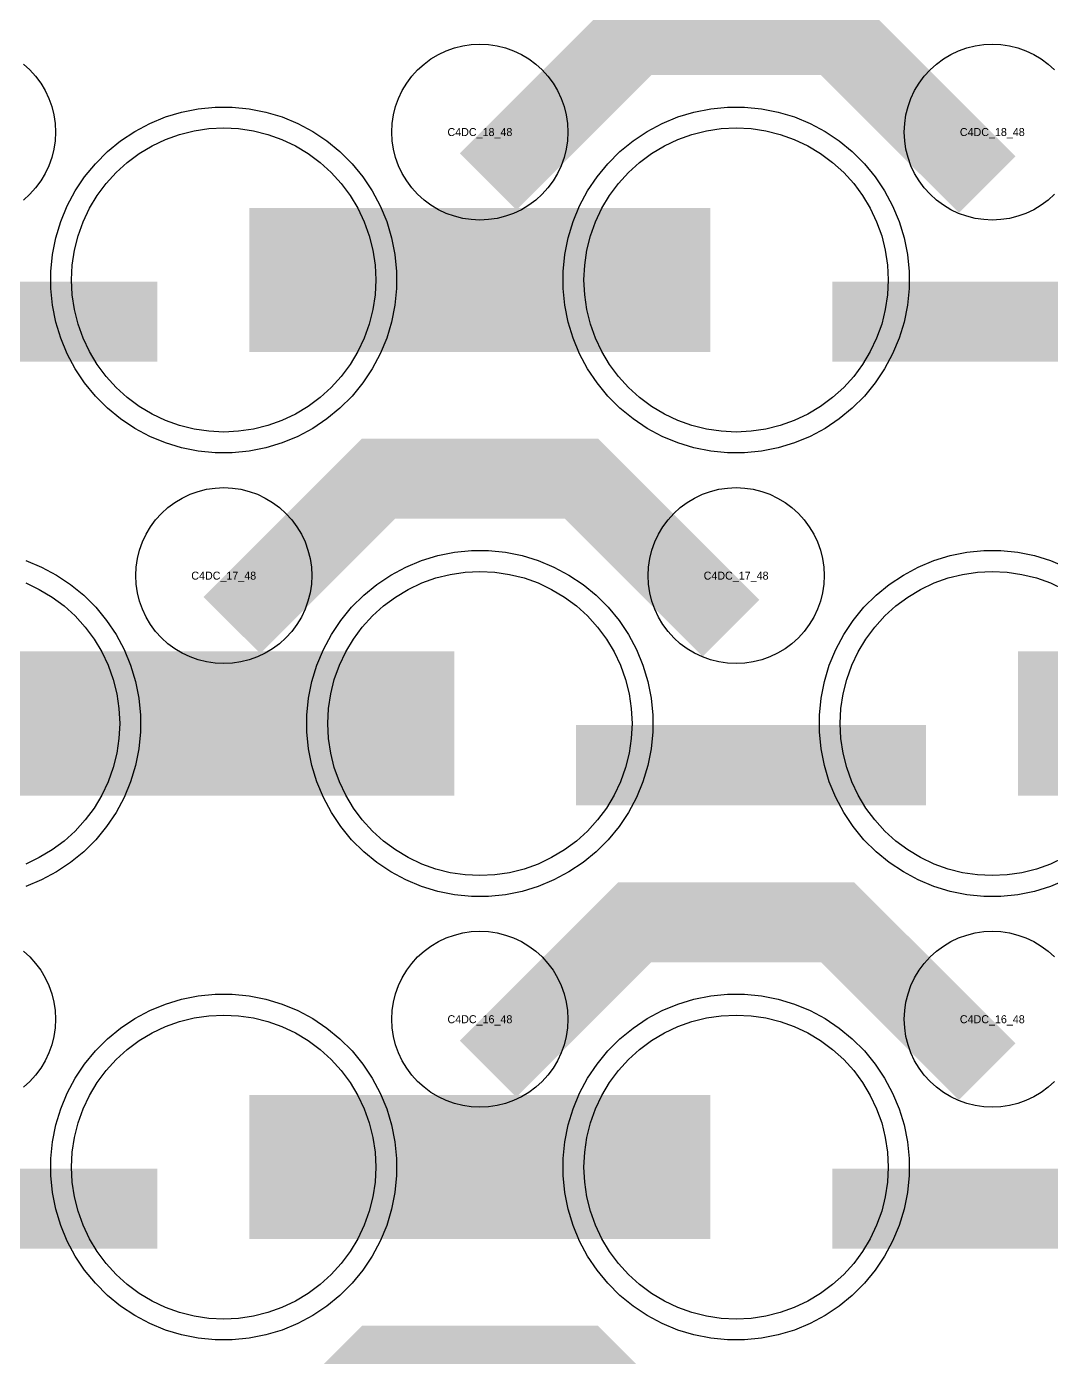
# Model space of a CAD drawing. Extents: x -11880 to 11880, y -14992 to 14992.
# Drawn here: x 3298.5 to 3618.5, y -12682 to -12266.3 of the extents above; entities that cross this region are included whole.
import ezdxf
from ezdxf.enums import TextEntityAlignment as Align

# ---------------------------------------------------------------- set-up
doc = ezdxf.new("R2010")
doc.units = 0
doc.header["$MEASUREMENT"] = 0
for name, color, linetype in [('GDS_775_DT_237', 138, 'CONTINUOUS'), ('RDL1_FS', 34, 'CONTINUOUS'), ('RDL_BS', 160, 'CONTINUOUS')]:
    doc.layers.add(name, color=color, linetype=linetype)

msp = doc.modelspace()

# ---------------------------------------------------------------- linework, layer by layer
at = {"layer": 'RDL1_FS', "color": 241, "true_color": 0xf7abae}
for points in [[(3360, -12392.919), (3355.343, -12392.69), (3350.732, -12392.006), (3346.209, -12390.874), (3341.819, -12389.302), (3337.605, -12387.31), (3333.605, -12384.912), (3329.86, -12382.134), (3326.406, -12379.004), (3323.276, -12375.55), (3320.498, -12371.805), (3318.1, -12367.805), (3316.108, -12363.591), (3314.536, -12359.201), (3313.404, -12354.678), (3312.72, -12350.067), (3312.491, -12345.41), (3312.72, -12340.753), (3313.404, -12336.142), (3314.536, -12331.619), (3316.108, -12327.229), (3318.1, -12323.015), (3320.498, -12319.015), (3323.276, -12315.27), (3326.406, -12311.816), (3329.86, -12308.686), (3333.605, -12305.908), (3337.605, -12303.51), (3341.819, -12301.518), (3346.209, -12299.946), (3350.732, -12298.814), (3355.343, -12298.13), (3360, -12297.901), (3364.657, -12298.13), (3369.268, -12298.814), (3373.791, -12299.946), (3378.181, -12301.518), (3382.395, -12303.51), (3386.395, -12305.908), (3390.14, -12308.686), (3393.594, -12311.816), (3396.724, -12315.27), (3399.502, -12319.015), (3401.9, -12323.015), (3403.892, -12327.229), (3405.464, -12331.619), (3406.596, -12336.142), (3407.28, -12340.753), (3407.509, -12345.41), (3407.28, -12350.067), (3406.596, -12354.678), (3405.464, -12359.201), (3403.892, -12363.591), (3401.9, -12367.805), (3399.502, -12371.805), (3396.724, -12375.55), (3393.594, -12379.004), (3390.14, -12382.134), (3386.395, -12384.912), (3382.395, -12387.31), (3378.181, -12389.302), (3373.791, -12390.874), (3369.268, -12392.006), (3364.657, -12392.69)], [(3520, -12392.919), (3515.343, -12392.69), (3510.732, -12392.006), (3506.209, -12390.874), (3501.819, -12389.302), (3497.605, -12387.31), (3493.605, -12384.912), (3489.86, -12382.134), (3486.406, -12379.004), (3483.276, -12375.55), (3480.498, -12371.805), (3478.1, -12367.805), (3476.108, -12363.591), (3474.536, -12359.201), (3473.404, -12354.678), (3472.72, -12350.067), (3472.491, -12345.41), (3472.72, -12340.753), (3473.404, -12336.142), (3474.536, -12331.619), (3476.108, -12327.229), (3478.1, -12323.015), (3480.498, -12319.015), (3483.276, -12315.27), (3486.406, -12311.816), (3489.86, -12308.686), (3493.605, -12305.908), (3497.605, -12303.51), (3501.819, -12301.518), (3506.209, -12299.946), (3510.732, -12298.814), (3515.343, -12298.13), (3520, -12297.901), (3524.657, -12298.13), (3529.268, -12298.814), (3533.791, -12299.946), (3538.181, -12301.518), (3542.395, -12303.51), (3546.395, -12305.908), (3550.14, -12308.686), (3553.594, -12311.816), (3556.724, -12315.27), (3559.502, -12319.015), (3561.9, -12323.015), (3563.892, -12327.229), (3565.464, -12331.619), (3566.596, -12336.142), (3567.28, -12340.753), (3567.509, -12345.41), (3567.28, -12350.067), (3566.596, -12354.678), (3565.464, -12359.201), (3563.892, -12363.591), (3561.9, -12367.805), (3559.502, -12371.805), (3556.724, -12375.55), (3553.594, -12379.004), (3550.14, -12382.134), (3546.395, -12384.912), (3542.395, -12387.31), (3538.181, -12389.302), (3533.791, -12390.874), (3529.268, -12392.006), (3524.657, -12392.69)], [(3440, -12531.484), (3435.343, -12531.255), (3430.732, -12530.571), (3426.209, -12529.439), (3421.819, -12527.867), (3417.605, -12525.875), (3413.605, -12523.477), (3409.86, -12520.699), (3406.406, -12517.569), (3403.276, -12514.115), (3400.498, -12510.37), (3398.1, -12506.37), (3396.108, -12502.156), (3394.536, -12497.766), (3393.404, -12493.243), (3392.72, -12488.632), (3392.491, -12483.975), (3392.72, -12479.318), (3393.404, -12474.707), (3394.536, -12470.184), (3396.108, -12465.794), (3398.1, -12461.58), (3400.498, -12457.58), (3403.276, -12453.835), (3406.406, -12450.381), (3409.86, -12447.251), (3413.605, -12444.473), (3417.605, -12442.075), (3421.819, -12440.083), (3426.209, -12438.511), (3430.732, -12437.379), (3435.343, -12436.695), (3440, -12436.466), (3444.657, -12436.695), (3449.268, -12437.379), (3453.791, -12438.511), (3458.181, -12440.083), (3462.395, -12442.075), (3466.395, -12444.473), (3470.14, -12447.251), (3473.594, -12450.381), (3476.724, -12453.835), (3479.502, -12457.58), (3481.9, -12461.58), (3483.892, -12465.794), (3485.464, -12470.184), (3486.596, -12474.707), (3487.28, -12479.318), (3487.509, -12483.975), (3487.28, -12488.632), (3486.596, -12493.243), (3485.464, -12497.766), (3483.892, -12502.156), (3481.9, -12506.37), (3479.502, -12510.37), (3476.724, -12514.115), (3473.594, -12517.569), (3470.14, -12520.699), (3466.395, -12523.477), (3462.395, -12525.875), (3458.181, -12527.867), (3453.791, -12529.439), (3449.268, -12530.571), (3444.657, -12531.255)]]:
    msp.add_lwpolyline(points, close=True, dxfattribs=at)
for points in [[(3368.002, -12345.41, 45, 45, 0), (3440.002, -12345.41, 45, 45, 0)], [(3440.002, -12345.41, 45, 45, 0), (3512.002, -12345.41, 45, 45, 0)], [(3288.002, -12483.975, 45, 45, 0), (3360.002, -12483.975, 45, 45, 0)], [(3360.002, -12483.975, 45, 45, 0), (3432.002, -12483.975, 45, 45, 0)], [(3608.002, -12483.975, 45, 45, 0), (3680.002, -12483.975, 45, 45, 0)]]:
    msp.add_lwpolyline(points, format="xyseb", dxfattribs=at)
for points in [[(3622.395, -12525.875), (3618.181, -12527.867), (3613.791, -12529.439), (3609.268, -12530.571), (3604.657, -12531.255), (3600, -12531.484), (3595.343, -12531.255), (3590.732, -12530.571), (3586.209, -12529.439), (3581.819, -12527.867), (3577.605, -12525.875), (3573.605, -12523.477), (3569.86, -12520.699), (3566.406, -12517.569), (3563.276, -12514.115), (3560.498, -12510.37), (3558.1, -12506.37), (3556.108, -12502.156), (3554.536, -12497.766), (3553.404, -12493.243), (3552.72, -12488.632), (3552.491, -12483.975), (3552.72, -12479.318), (3553.404, -12474.707), (3554.536, -12470.184), (3556.108, -12465.794), (3558.1, -12461.58), (3560.498, -12457.58), (3563.276, -12453.835), (3566.406, -12450.381), (3569.86, -12447.251), (3573.605, -12444.473), (3577.605, -12442.075), (3581.819, -12440.083), (3586.209, -12438.511), (3590.732, -12437.379), (3595.343, -12436.695), (3600, -12436.466), (3604.657, -12436.695), (3609.268, -12437.379), (3613.791, -12438.511), (3618.181, -12440.083), (3622.395, -12442.075)], [(3298.181, -12440.083), (3302.395, -12442.075), (3306.395, -12444.473), (3310.14, -12447.251), (3313.594, -12450.381), (3316.724, -12453.835), (3319.502, -12457.58), (3321.9, -12461.58), (3323.892, -12465.794), (3325.464, -12470.184), (3326.596, -12474.707), (3327.28, -12479.318), (3327.509, -12483.975), (3327.28, -12488.632), (3326.596, -12493.243), (3325.464, -12497.766), (3323.892, -12502.156), (3321.9, -12506.37), (3319.502, -12510.37), (3316.724, -12514.115), (3313.594, -12517.569), (3310.14, -12520.699), (3306.395, -12523.477), (3302.395, -12525.875), (3298.181, -12527.867)]]:
    msp.add_lwpolyline(points, dxfattribs=at)
at = {"layer": 'RDL1_FS'}
for points in [[(3360, -12670.049), (3355.343, -12669.82), (3350.732, -12669.136), (3346.209, -12668.004), (3341.819, -12666.432), (3337.605, -12664.44), (3333.605, -12662.042), (3329.86, -12659.264), (3326.406, -12656.134), (3323.276, -12652.68), (3320.498, -12648.935), (3318.1, -12644.935), (3316.108, -12640.721), (3314.536, -12636.331), (3313.404, -12631.808), (3312.72, -12627.197), (3312.491, -12622.54), (3312.72, -12617.883), (3313.404, -12613.272), (3314.536, -12608.749), (3316.108, -12604.359), (3318.1, -12600.145), (3320.498, -12596.145), (3323.276, -12592.4), (3326.406, -12588.946), (3329.86, -12585.816), (3333.605, -12583.038), (3337.605, -12580.64), (3341.819, -12578.648), (3346.209, -12577.076), (3350.732, -12575.944), (3355.343, -12575.26), (3360, -12575.031), (3364.657, -12575.26), (3369.268, -12575.944), (3373.791, -12577.076), (3378.181, -12578.648), (3382.395, -12580.64), (3386.395, -12583.038), (3390.14, -12585.816), (3393.594, -12588.946), (3396.724, -12592.4), (3399.502, -12596.145), (3401.9, -12600.145), (3403.892, -12604.359), (3405.464, -12608.749), (3406.596, -12613.272), (3407.28, -12617.883), (3407.509, -12622.54), (3407.28, -12627.197), (3406.596, -12631.808), (3405.464, -12636.331), (3403.892, -12640.721), (3401.9, -12644.935), (3399.502, -12648.935), (3396.724, -12652.68), (3393.594, -12656.134), (3390.14, -12659.264), (3386.395, -12662.042), (3382.395, -12664.44), (3378.181, -12666.432), (3373.791, -12668.004), (3369.268, -12669.136), (3364.657, -12669.82)], [(3520, -12670.049), (3515.343, -12669.82), (3510.732, -12669.136), (3506.209, -12668.004), (3501.819, -12666.432), (3497.605, -12664.44), (3493.605, -12662.042), (3489.86, -12659.264), (3486.406, -12656.134), (3483.276, -12652.68), (3480.498, -12648.935), (3478.1, -12644.935), (3476.108, -12640.721), (3474.536, -12636.331), (3473.404, -12631.808), (3472.72, -12627.197), (3472.491, -12622.54), (3472.72, -12617.883), (3473.404, -12613.272), (3474.536, -12608.749), (3476.108, -12604.359), (3478.1, -12600.145), (3480.498, -12596.145), (3483.276, -12592.4), (3486.406, -12588.946), (3489.86, -12585.816), (3493.605, -12583.038), (3497.605, -12580.64), (3501.819, -12578.648), (3506.209, -12577.076), (3510.732, -12575.944), (3515.343, -12575.26), (3520, -12575.031), (3524.657, -12575.26), (3529.268, -12575.944), (3533.791, -12577.076), (3538.181, -12578.648), (3542.395, -12580.64), (3546.395, -12583.038), (3550.14, -12585.816), (3553.594, -12588.946), (3556.724, -12592.4), (3559.502, -12596.145), (3561.9, -12600.145), (3563.892, -12604.359), (3565.464, -12608.749), (3566.596, -12613.272), (3567.28, -12617.883), (3567.509, -12622.54), (3567.28, -12627.197), (3566.596, -12631.808), (3565.464, -12636.331), (3563.892, -12640.721), (3561.9, -12644.935), (3559.502, -12648.935), (3556.724, -12652.68), (3553.594, -12656.134), (3550.14, -12659.264), (3546.395, -12662.042), (3542.395, -12664.44), (3538.181, -12666.432), (3533.791, -12668.004), (3529.268, -12669.136), (3524.657, -12669.82)]]:
    msp.add_lwpolyline(points, close=True, dxfattribs=at)
for points in [[(3368.002, -12622.54, 45, 45, 0), (3440.002, -12622.54, 45, 45, 0)], [(3440.002, -12622.54, 45, 45, 0), (3512.002, -12622.54, 45, 45, 0)]]:
    msp.add_lwpolyline(points, format="xyseb", dxfattribs=at)
at = {"layer": 'RDL_BS'}
for points in [[(3442.562, -12314.724, 25, 25, 0), (3488.377, -12268.909, 25, 25, 0), (3521.93, -12268.909, 25, 25, 0)], [(3598.401, -12315.623, 25, 25, 0), (3551.687, -12268.909, 25, 25, 0), (3521.929, -12268.909, 25, 25, 0)], [(3362.562, -12453.289, 25, 25, 0), (3408.377, -12407.474, 25, 25, 0), (3441.93, -12407.474, 25, 25, 0)], [(3518.401, -12454.188, 25, 25, 0), (3471.687, -12407.474, 25, 25, 0), (3441.929, -12407.474, 25, 25, 0)], [(3442.562, -12591.854, 25, 25, 0), (3488.377, -12546.039, 25, 25, 0), (3521.93, -12546.039, 25, 25, 0)], [(3598.401, -12592.753, 25, 25, 0), (3551.687, -12546.039, 25, 25, 0), (3521.929, -12546.039, 25, 25, 0)], [(3230.016, -12635.553, 25, 25, 0), (3339.281, -12635.553, 25, 25, 0)], [(3550.016, -12635.553, 25, 25, 0), (3659.281, -12635.553, 25, 25, 0)], [(3362.562, -12730.419, 25, 25, 0), (3408.377, -12684.604, 25, 25, 0), (3441.93, -12684.604, 25, 25, 0)], [(3518.401, -12731.318, 25, 25, 0), (3471.687, -12684.604, 25, 25, 0), (3441.929, -12684.604, 25, 25, 0)]]:
    msp.add_lwpolyline(points, format="xyseb", dxfattribs=at)
for points in [[(3440, -12326.716), (3437.307, -12326.584), (3434.635, -12326.188), (3432.016, -12325.531), (3429.481, -12324.624), (3427.044, -12323.472), (3424.72, -12322.079), (3422.557, -12320.476), (3420.558, -12318.664), (3418.746, -12316.665), (3417.143, -12314.502), (3415.75, -12312.178), (3414.598, -12309.741), (3413.691, -12307.206), (3413.034, -12304.587), (3412.638, -12301.915), (3412.506, -12299.222), (3412.638, -12296.529), (3413.034, -12293.857), (3413.691, -12291.238), (3414.598, -12288.703), (3415.75, -12286.266), (3417.143, -12283.942), (3418.746, -12281.779), (3420.558, -12279.78), (3422.557, -12277.968), (3424.72, -12276.365), (3427.044, -12274.972), (3429.481, -12273.82), (3432.016, -12272.913), (3434.635, -12272.256), (3437.307, -12271.86), (3440, -12271.728), (3442.693, -12271.86), (3445.365, -12272.256), (3447.984, -12272.913), (3450.519, -12273.82), (3452.956, -12274.972), (3455.28, -12276.365), (3457.443, -12277.968), (3459.442, -12279.78), (3461.254, -12281.779), (3462.857, -12283.942), (3464.25, -12286.266), (3465.402, -12288.703), (3466.309, -12291.238), (3466.966, -12293.857), (3467.362, -12296.529), (3467.494, -12299.222), (3467.362, -12301.915), (3466.966, -12304.587), (3466.309, -12307.206), (3465.402, -12309.741), (3464.25, -12312.178), (3462.857, -12314.502), (3461.254, -12316.665), (3459.442, -12318.664), (3457.443, -12320.476), (3455.28, -12322.079), (3452.956, -12323.472), (3450.519, -12324.624), (3447.984, -12325.531), (3445.365, -12326.188), (3442.693, -12326.584)], [(3360, -12465.281), (3357.307, -12465.149), (3354.635, -12464.753), (3352.016, -12464.096), (3349.481, -12463.189), (3347.044, -12462.037), (3344.72, -12460.644), (3342.557, -12459.041), (3340.558, -12457.229), (3338.746, -12455.23), (3337.143, -12453.067), (3335.75, -12450.743), (3334.598, -12448.306), (3333.691, -12445.771), (3333.034, -12443.152), (3332.638, -12440.48), (3332.506, -12437.787), (3332.638, -12435.094), (3333.034, -12432.422), (3333.691, -12429.803), (3334.598, -12427.268), (3335.75, -12424.831), (3337.143, -12422.507), (3338.746, -12420.344), (3340.558, -12418.345), (3342.557, -12416.533), (3344.72, -12414.93), (3347.044, -12413.537), (3349.481, -12412.385), (3352.016, -12411.478), (3354.635, -12410.821), (3357.307, -12410.425), (3360, -12410.293), (3362.693, -12410.425), (3365.365, -12410.821), (3367.984, -12411.478), (3370.519, -12412.385), (3372.956, -12413.537), (3375.28, -12414.93), (3377.443, -12416.533), (3379.442, -12418.345), (3381.254, -12420.344), (3382.857, -12422.507), (3384.25, -12424.831), (3385.402, -12427.268), (3386.309, -12429.803), (3386.966, -12432.422), (3387.362, -12435.094), (3387.494, -12437.787), (3387.362, -12440.48), (3386.966, -12443.152), (3386.309, -12445.771), (3385.402, -12448.306), (3384.25, -12450.743), (3382.857, -12453.067), (3381.254, -12455.23), (3379.442, -12457.229), (3377.443, -12459.041), (3375.28, -12460.644), (3372.956, -12462.037), (3370.519, -12463.189), (3367.984, -12464.096), (3365.365, -12464.753), (3362.693, -12465.149)], [(3520, -12465.281), (3517.307, -12465.149), (3514.635, -12464.753), (3512.016, -12464.096), (3509.481, -12463.189), (3507.044, -12462.037), (3504.72, -12460.644), (3502.557, -12459.041), (3500.558, -12457.229), (3498.746, -12455.23), (3497.143, -12453.067), (3495.75, -12450.743), (3494.598, -12448.306), (3493.691, -12445.771), (3493.034, -12443.152), (3492.638, -12440.48), (3492.506, -12437.787), (3492.638, -12435.094), (3493.034, -12432.422), (3493.691, -12429.803), (3494.598, -12427.268), (3495.75, -12424.831), (3497.143, -12422.507), (3498.746, -12420.344), (3500.558, -12418.345), (3502.557, -12416.533), (3504.72, -12414.93), (3507.044, -12413.537), (3509.481, -12412.385), (3512.016, -12411.478), (3514.635, -12410.821), (3517.307, -12410.425), (3520, -12410.293), (3522.693, -12410.425), (3525.365, -12410.821), (3527.984, -12411.478), (3530.519, -12412.385), (3532.956, -12413.537), (3535.28, -12414.93), (3537.443, -12416.533), (3539.442, -12418.345), (3541.254, -12420.344), (3542.857, -12422.507), (3544.25, -12424.831), (3545.402, -12427.268), (3546.309, -12429.803), (3546.966, -12432.422), (3547.362, -12435.094), (3547.494, -12437.787), (3547.362, -12440.48), (3546.966, -12443.152), (3546.309, -12445.771), (3545.402, -12448.306), (3544.25, -12450.743), (3542.857, -12453.067), (3541.254, -12455.23), (3539.442, -12457.229), (3537.443, -12459.041), (3535.28, -12460.644), (3532.956, -12462.037), (3530.519, -12463.189), (3527.984, -12464.096), (3525.365, -12464.753), (3522.693, -12465.149)], [(3440, -12603.846), (3437.307, -12603.714), (3434.635, -12603.318), (3432.016, -12602.661), (3429.481, -12601.754), (3427.044, -12600.602), (3424.72, -12599.209), (3422.557, -12597.606), (3420.558, -12595.794), (3418.746, -12593.795), (3417.143, -12591.632), (3415.75, -12589.308), (3414.598, -12586.871), (3413.691, -12584.336), (3413.034, -12581.717), (3412.638, -12579.045), (3412.506, -12576.352), (3412.638, -12573.659), (3413.034, -12570.987), (3413.691, -12568.368), (3414.598, -12565.833), (3415.75, -12563.396), (3417.143, -12561.072), (3418.746, -12558.909), (3420.558, -12556.91), (3422.557, -12555.098), (3424.72, -12553.495), (3427.044, -12552.102), (3429.481, -12550.95), (3432.016, -12550.043), (3434.635, -12549.386), (3437.307, -12548.99), (3440, -12548.858), (3442.693, -12548.99), (3445.365, -12549.386), (3447.984, -12550.043), (3450.519, -12550.95), (3452.956, -12552.102), (3455.28, -12553.495), (3457.443, -12555.098), (3459.442, -12556.91), (3461.254, -12558.909), (3462.857, -12561.072), (3464.25, -12563.396), (3465.402, -12565.833), (3466.309, -12568.368), (3466.966, -12570.987), (3467.362, -12573.659), (3467.494, -12576.352), (3467.362, -12579.045), (3466.966, -12581.717), (3466.309, -12584.336), (3465.402, -12586.871), (3464.25, -12589.308), (3462.857, -12591.632), (3461.254, -12593.795), (3459.442, -12595.794), (3457.443, -12597.606), (3455.28, -12599.209), (3452.956, -12600.602), (3450.519, -12601.754), (3447.984, -12602.661), (3445.365, -12603.318), (3442.693, -12603.714)], [(3357.356, -12676.54), (3352.062, -12676.023), (3346.835, -12674.977), (3341.795, -12673.446), (3336.885, -12671.415), (3332.223, -12668.923), (3327.809, -12665.976), (3323.708, -12662.614), (3319.926, -12658.832), (3316.564, -12654.731), (3313.617, -12650.317), (3311.125, -12645.655), (3309.094, -12640.745), (3307.563, -12635.705), (3306.517, -12630.478), (3306, -12625.184), (3306, -12619.896), (3306.517, -12614.602), (3307.563, -12609.375), (3309.094, -12604.335), (3311.125, -12599.425), (3313.617, -12594.763), (3316.564, -12590.349), (3319.926, -12586.248), (3323.708, -12582.466), (3327.809, -12579.104), (3332.223, -12576.157), (3336.885, -12573.665), (3341.795, -12571.634), (3346.835, -12570.103), (3352.062, -12569.057), (3357.356, -12568.54), (3362.644, -12568.54), (3367.938, -12569.057), (3373.165, -12570.103), (3378.205, -12571.634), (3383.115, -12573.665), (3387.777, -12576.157), (3392.191, -12579.104), (3396.292, -12582.466), (3400.074, -12586.248), (3403.436, -12590.349), (3406.383, -12594.763), (3408.875, -12599.425), (3410.906, -12604.335), (3412.437, -12609.375), (3413.483, -12614.602), (3414, -12619.896), (3414, -12625.184), (3413.483, -12630.478), (3412.437, -12635.705), (3410.906, -12640.745), (3408.875, -12645.655), (3406.383, -12650.317), (3403.436, -12654.731), (3400.074, -12658.832), (3396.292, -12662.614), (3392.191, -12665.976), (3387.777, -12668.923), (3383.115, -12671.415), (3378.205, -12673.446), (3373.165, -12674.977), (3367.938, -12676.023), (3362.644, -12676.54)], [(3517.356, -12676.54), (3512.062, -12676.023), (3506.835, -12674.977), (3501.795, -12673.446), (3496.885, -12671.415), (3492.223, -12668.923), (3487.809, -12665.976), (3483.708, -12662.614), (3479.926, -12658.832), (3476.564, -12654.731), (3473.617, -12650.317), (3471.125, -12645.655), (3469.094, -12640.745), (3467.563, -12635.705), (3466.517, -12630.478), (3466, -12625.184), (3466, -12619.896), (3466.517, -12614.602), (3467.563, -12609.375), (3469.094, -12604.335), (3471.125, -12599.425), (3473.617, -12594.763), (3476.564, -12590.349), (3479.926, -12586.248), (3483.708, -12582.466), (3487.809, -12579.104), (3492.223, -12576.157), (3496.885, -12573.665), (3501.795, -12571.634), (3506.835, -12570.103), (3512.062, -12569.057), (3517.356, -12568.54), (3522.644, -12568.54), (3527.938, -12569.057), (3533.165, -12570.103), (3538.205, -12571.634), (3543.115, -12573.665), (3547.777, -12576.157), (3552.191, -12579.104), (3556.292, -12582.466), (3560.074, -12586.248), (3563.436, -12590.349), (3566.383, -12594.763), (3568.875, -12599.425), (3570.906, -12604.335), (3572.437, -12609.375), (3573.483, -12614.602), (3574, -12619.896), (3574, -12625.184), (3573.483, -12630.478), (3572.437, -12635.705), (3570.906, -12640.745), (3568.875, -12645.655), (3566.383, -12650.317), (3563.436, -12654.731), (3560.074, -12658.832), (3556.292, -12662.614), (3552.191, -12665.976), (3547.777, -12668.923), (3543.115, -12671.415), (3538.205, -12673.446), (3533.165, -12674.977), (3527.938, -12676.023), (3522.644, -12676.54)]]:
    msp.add_lwpolyline(points, close=True, dxfattribs=at)
for points in [[(3619.442, -12318.664), (3617.443, -12320.476), (3615.28, -12322.079), (3612.956, -12323.472), (3610.519, -12324.624), (3607.984, -12325.531), (3605.365, -12326.188), (3602.693, -12326.584), (3600, -12326.716), (3597.307, -12326.584), (3594.635, -12326.188), (3592.016, -12325.531), (3589.481, -12324.624), (3587.044, -12323.472), (3584.72, -12322.079), (3582.557, -12320.476), (3580.558, -12318.664), (3578.746, -12316.665), (3577.143, -12314.502), (3575.75, -12312.178), (3574.598, -12309.741), (3573.691, -12307.206), (3573.034, -12304.587), (3572.638, -12301.915), (3572.506, -12299.222), (3572.638, -12296.529), (3573.034, -12293.857), (3573.691, -12291.238), (3574.598, -12288.703), (3575.75, -12286.266), (3577.143, -12283.942), (3578.746, -12281.779), (3580.558, -12279.78), (3582.557, -12277.968), (3584.72, -12276.365), (3587.044, -12274.972), (3589.481, -12273.82), (3592.016, -12272.913), (3594.635, -12272.256), (3597.307, -12271.86), (3600, -12271.728), (3602.693, -12271.86), (3605.365, -12272.256), (3607.984, -12272.913), (3610.519, -12273.82), (3612.956, -12274.972), (3615.28, -12276.365), (3617.443, -12277.968), (3619.442, -12279.78)], [(3297.443, -12277.968), (3299.442, -12279.78), (3301.254, -12281.779), (3302.857, -12283.942), (3304.25, -12286.266), (3305.402, -12288.703), (3306.309, -12291.238), (3306.966, -12293.857), (3307.362, -12296.529), (3307.494, -12299.222), (3307.362, -12301.915), (3306.966, -12304.587), (3306.309, -12307.206), (3305.402, -12309.741), (3304.25, -12312.178), (3302.857, -12314.502), (3301.254, -12316.665), (3299.442, -12318.664), (3297.443, -12320.476)], [(3619.442, -12595.794), (3617.443, -12597.606), (3615.28, -12599.209), (3612.956, -12600.602), (3610.519, -12601.754), (3607.984, -12602.661), (3605.365, -12603.318), (3602.693, -12603.714), (3600, -12603.846), (3597.307, -12603.714), (3594.635, -12603.318), (3592.016, -12602.661), (3589.481, -12601.754), (3587.044, -12600.602), (3584.72, -12599.209), (3582.557, -12597.606), (3580.558, -12595.794), (3578.746, -12593.795), (3577.143, -12591.632), (3575.75, -12589.308), (3574.598, -12586.871), (3573.691, -12584.336), (3573.034, -12581.717), (3572.638, -12579.045), (3572.506, -12576.352), (3572.638, -12573.659), (3573.034, -12570.987), (3573.691, -12568.368), (3574.598, -12565.833), (3575.75, -12563.396), (3577.143, -12561.072), (3578.746, -12558.909), (3580.558, -12556.91), (3582.557, -12555.098), (3584.72, -12553.495), (3587.044, -12552.102), (3589.481, -12550.95), (3592.016, -12550.043), (3594.635, -12549.386), (3597.307, -12548.99), (3600, -12548.858), (3602.693, -12548.99), (3605.365, -12549.386), (3607.984, -12550.043), (3610.519, -12550.95), (3612.956, -12552.102), (3615.28, -12553.495), (3617.443, -12555.098), (3619.442, -12556.91)], [(3297.443, -12555.098), (3299.442, -12556.91), (3301.254, -12558.909), (3302.857, -12561.072), (3304.25, -12563.396), (3305.402, -12565.833), (3306.309, -12568.368), (3306.966, -12570.987), (3307.362, -12573.659), (3307.494, -12576.352), (3307.362, -12579.045), (3306.966, -12581.717), (3306.309, -12584.336), (3305.402, -12586.871), (3304.25, -12589.308), (3302.857, -12591.632), (3301.254, -12593.795), (3299.442, -12595.794), (3297.443, -12597.606)]]:
    msp.add_lwpolyline(points, dxfattribs=at)
at = {"layer": 'RDL_BS', "color": 241, "true_color": 0xf7abae}
for points in [[(3357.356, -12399.41), (3352.062, -12398.893), (3346.835, -12397.847), (3341.795, -12396.316), (3336.885, -12394.285), (3332.223, -12391.793), (3327.809, -12388.846), (3323.708, -12385.484), (3319.926, -12381.702), (3316.564, -12377.601), (3313.617, -12373.187), (3311.125, -12368.525), (3309.094, -12363.615), (3307.563, -12358.575), (3306.517, -12353.348), (3306, -12348.054), (3306, -12342.766), (3306.517, -12337.472), (3307.563, -12332.245), (3309.094, -12327.205), (3311.125, -12322.295), (3313.617, -12317.633), (3316.564, -12313.219), (3319.926, -12309.118), (3323.708, -12305.336), (3327.809, -12301.974), (3332.223, -12299.027), (3336.885, -12296.535), (3341.795, -12294.504), (3346.835, -12292.973), (3352.062, -12291.927), (3357.356, -12291.41), (3362.644, -12291.41), (3367.938, -12291.927), (3373.165, -12292.973), (3378.205, -12294.504), (3383.115, -12296.535), (3387.777, -12299.027), (3392.191, -12301.974), (3396.292, -12305.336), (3400.074, -12309.118), (3403.436, -12313.219), (3406.383, -12317.633), (3408.875, -12322.295), (3410.906, -12327.205), (3412.437, -12332.245), (3413.483, -12337.472), (3414, -12342.766), (3414, -12348.054), (3413.483, -12353.348), (3412.437, -12358.575), (3410.906, -12363.615), (3408.875, -12368.525), (3406.383, -12373.187), (3403.436, -12377.601), (3400.074, -12381.702), (3396.292, -12385.484), (3392.191, -12388.846), (3387.777, -12391.793), (3383.115, -12394.285), (3378.205, -12396.316), (3373.165, -12397.847), (3367.938, -12398.893), (3362.644, -12399.41)], [(3517.356, -12399.41), (3512.062, -12398.893), (3506.835, -12397.847), (3501.795, -12396.316), (3496.885, -12394.285), (3492.223, -12391.793), (3487.809, -12388.846), (3483.708, -12385.484), (3479.926, -12381.702), (3476.564, -12377.601), (3473.617, -12373.187), (3471.125, -12368.525), (3469.094, -12363.615), (3467.563, -12358.575), (3466.517, -12353.348), (3466, -12348.054), (3466, -12342.766), (3466.517, -12337.472), (3467.563, -12332.245), (3469.094, -12327.205), (3471.125, -12322.295), (3473.617, -12317.633), (3476.564, -12313.219), (3479.926, -12309.118), (3483.708, -12305.336), (3487.809, -12301.974), (3492.223, -12299.027), (3496.885, -12296.535), (3501.795, -12294.504), (3506.835, -12292.973), (3512.062, -12291.927), (3517.356, -12291.41), (3522.644, -12291.41), (3527.938, -12291.927), (3533.165, -12292.973), (3538.205, -12294.504), (3543.115, -12296.535), (3547.777, -12299.027), (3552.191, -12301.974), (3556.292, -12305.336), (3560.074, -12309.118), (3563.436, -12313.219), (3566.383, -12317.633), (3568.875, -12322.295), (3570.906, -12327.205), (3572.437, -12332.245), (3573.483, -12337.472), (3574, -12342.766), (3574, -12348.054), (3573.483, -12353.348), (3572.437, -12358.575), (3570.906, -12363.615), (3568.875, -12368.525), (3566.383, -12373.187), (3563.436, -12377.601), (3560.074, -12381.702), (3556.292, -12385.484), (3552.191, -12388.846), (3547.777, -12391.793), (3543.115, -12394.285), (3538.205, -12396.316), (3533.165, -12397.847), (3527.938, -12398.893), (3522.644, -12399.41)], [(3437.356, -12537.975), (3432.062, -12537.458), (3426.835, -12536.412), (3421.795, -12534.881), (3416.885, -12532.85), (3412.223, -12530.358), (3407.809, -12527.411), (3403.708, -12524.049), (3399.926, -12520.267), (3396.564, -12516.166), (3393.617, -12511.752), (3391.125, -12507.09), (3389.094, -12502.18), (3387.563, -12497.14), (3386.517, -12491.913), (3386, -12486.619), (3386, -12481.331), (3386.517, -12476.037), (3387.563, -12470.81), (3389.094, -12465.77), (3391.125, -12460.86), (3393.617, -12456.198), (3396.564, -12451.784), (3399.926, -12447.683), (3403.708, -12443.901), (3407.809, -12440.539), (3412.223, -12437.592), (3416.885, -12435.1), (3421.795, -12433.069), (3426.835, -12431.538), (3432.062, -12430.492), (3437.356, -12429.975), (3442.644, -12429.975), (3447.938, -12430.492), (3453.165, -12431.538), (3458.205, -12433.069), (3463.115, -12435.1), (3467.777, -12437.592), (3472.191, -12440.539), (3476.292, -12443.901), (3480.074, -12447.683), (3483.436, -12451.784), (3486.383, -12456.198), (3488.875, -12460.86), (3490.906, -12465.77), (3492.437, -12470.81), (3493.483, -12476.037), (3494, -12481.331), (3494, -12486.619), (3493.483, -12491.913), (3492.437, -12497.14), (3490.906, -12502.18), (3488.875, -12507.09), (3486.383, -12511.752), (3483.436, -12516.166), (3480.074, -12520.267), (3476.292, -12524.049), (3472.191, -12527.411), (3467.777, -12530.358), (3463.115, -12532.85), (3458.205, -12534.881), (3453.165, -12536.412), (3447.938, -12537.458), (3442.644, -12537.975)]]:
    msp.add_lwpolyline(points, close=True, dxfattribs=at)
for points in [[(3230.016, -12358.423, 25, 25, 0), (3339.281, -12358.423, 25, 25, 0)], [(3550.016, -12358.423, 25, 25, 0), (3659.281, -12358.423, 25, 25, 0)], [(3470.016, -12496.988, 25, 25, 0), (3579.281, -12496.988, 25, 25, 0)]]:
    msp.add_lwpolyline(points, format="xyseb", dxfattribs=at)
for points in [[(3298.205, -12433.069), (3303.115, -12435.1), (3307.777, -12437.592), (3312.191, -12440.539), (3316.292, -12443.901), (3320.074, -12447.683), (3323.436, -12451.784), (3326.383, -12456.198), (3328.875, -12460.86), (3330.906, -12465.77), (3332.437, -12470.81), (3333.483, -12476.037), (3334, -12481.331), (3334, -12486.619), (3333.483, -12491.913), (3332.437, -12497.14), (3330.906, -12502.18), (3328.875, -12507.09), (3326.383, -12511.752), (3323.436, -12516.166), (3320.074, -12520.267), (3316.292, -12524.049), (3312.191, -12527.411), (3307.777, -12530.358), (3303.115, -12532.85), (3298.205, -12534.881)], [(3623.115, -12532.85), (3618.205, -12534.881), (3613.165, -12536.412), (3607.938, -12537.458), (3602.644, -12537.975), (3597.356, -12537.975), (3592.062, -12537.458), (3586.835, -12536.412), (3581.795, -12534.881), (3576.885, -12532.85), (3572.223, -12530.358), (3567.809, -12527.411), (3563.708, -12524.049), (3559.926, -12520.267), (3556.564, -12516.166), (3553.617, -12511.752), (3551.125, -12507.09), (3549.094, -12502.18), (3547.563, -12497.14), (3546.517, -12491.913), (3546, -12486.619), (3546, -12481.331), (3546.517, -12476.037), (3547.563, -12470.81), (3549.094, -12465.77), (3551.125, -12460.86), (3553.617, -12456.198), (3556.564, -12451.784), (3559.926, -12447.683), (3563.708, -12443.901), (3567.809, -12440.539), (3572.223, -12437.592), (3576.885, -12435.1), (3581.795, -12433.069), (3586.835, -12431.538), (3592.062, -12430.492), (3597.356, -12429.975), (3602.644, -12429.975), (3607.938, -12430.492), (3613.165, -12431.538), (3618.205, -12433.069), (3623.115, -12435.1)]]:
    msp.add_lwpolyline(points, dxfattribs=at)

# ---------------------------------------------------------------- texts
at = {"layer": 'GDS_775_DT_237'}
for s, p in [('C4DC_18_48', (3440, -12299.222)), ('C4DC_18_48', (3440, -12299.222)), ('C4DC_18_48', (3600, -12299.222)), ('C4DC_18_48', (3600, -12299.222)), ('C4DC_17_48', (3360, -12437.787)), ('C4DC_17_48', (3360, -12437.787)), ('C4DC_17_48', (3520, -12437.787)), ('C4DC_17_48', (3520, -12437.787)), ('C4DC_16_48', (3440, -12576.352)), ('C4DC_16_48', (3440, -12576.352)), ('C4DC_16_48', (3600, -12576.352)), ('C4DC_16_48', (3600, -12576.352))]:
    msp.add_text(s, height=2.5, dxfattribs=at).set_placement(p, align=Align.MIDDLE_CENTER)

doc.saveas('drawing.dxf')
